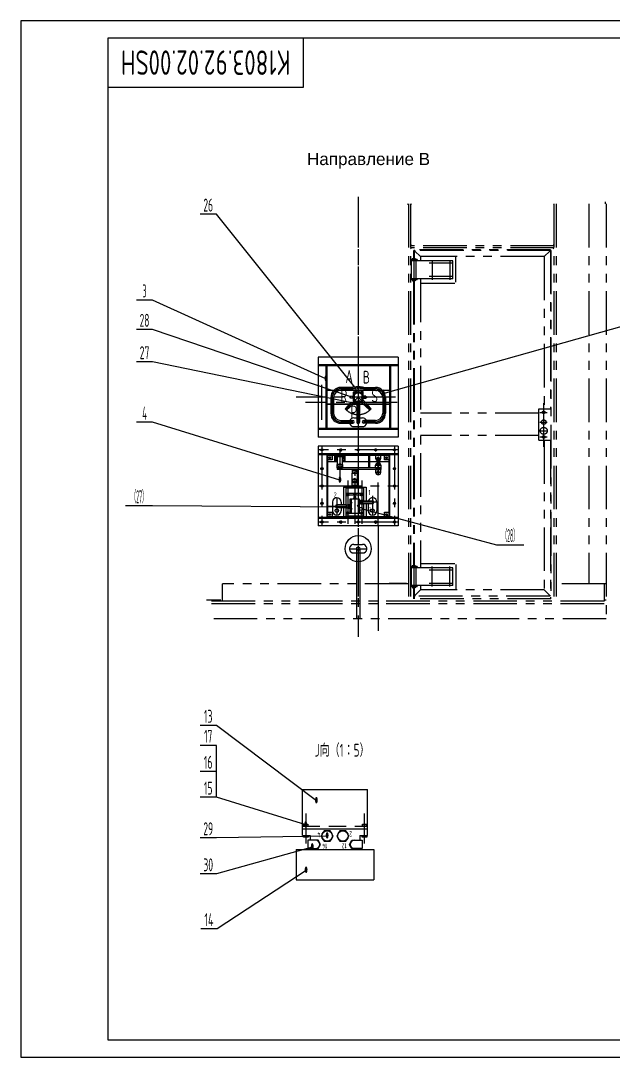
# Model space of a CAD drawing. Header units: millimetres. Extents: x 0 to 8400, y 0 to 5940.
# Drawn here: x 0 to 3396, y 0 to 5940 of the extents above; entities that cross this region are included whole.
import ezdxf
from ezdxf.enums import TextEntityAlignment as Align

# ---------------------------------------------------------------- set-up
doc = ezdxf.new("R2010")
doc.units = ezdxf.units.MM
doc.header["$LTSCALE"] = 200
for name, pattern in [('F', [0.75, 0.5, -0.25]), ('G', [2, 1.25, -0.25, 0.25, -0.25]), ('K', [2.5, 1.25, -0.25, 0.25, -0.25, 0.25, -0.25])]:
    doc.linetypes.add(name, pattern=pattern)
for name, color, linetype in [('01', 7, 'Continuous'), ('02', 1, 'Continuous'), ('04', 2, 'F'), ('05', 4, 'G'), ('07', 6, 'K'), ('11', 3, 'Continuous')]:
    doc.layers.add(name, color=color, linetype=linetype)
doc.styles.get("Standard").update_dxf_attribs({"font": 'isocp', "width": 0.707, "bigfont": 'intecad.shx'})

# ---------------------------------------------------------------- blocks, each defined once
blk = doc.blocks.new('*U924', base_point=(470.2, 383))
at = {"layer": '01'}
for p, q in [((466.2, 427.3), (464.7, 426.8)), ((465.1, 425.4), (472.1, 426.2)), ((465.1, 423.1), (475.1, 424.3)), ((465.1, 423.8), (468.2, 423.5)), ((465.1, 420.8), (475.1, 422)), ((465.1, 421.5), (468.2, 421.2)), ((465.1, 418.5), (475.1, 419.7)), ((465.1, 419.2), (468.2, 418.9)), ((465.1, 416.2), (475.1, 417.4)), ((465.1, 416.9), (468.2, 416.6)), ((465.3, 423.8), (472.2, 424.6)), ((475.3, 422.7), (465.3, 421.5)), ((475.3, 420.4), (465.3, 419.2)), ((475.3, 418.1), (465.3, 416.9)), ((472.2, 424.6), (475.3, 424.3)), ((472.2, 422.3), (475.3, 422)), ((472.2, 420), (475.3, 419.7)), ((472.2, 417.7), (475.3, 417.4)), ((465.1, 413.9), (475.1, 415.1)), ((465.1, 414.6), (468.2, 414.3)), ((465.1, 411.6), (475.1, 412.8)), ((465.1, 412.3), (468.2, 412)), ((465.1, 409.3), (475.1, 410.5)), ((465.1, 410), (468.2, 409.7)), ((465.1, 407), (475.1, 408.2)), ((465.1, 407.7), (468.2, 407.4)), ((465.1, 404.7), (475.1, 405.9)), ((465.1, 405.4), (468.2, 405.1)), ((465.1, 402.4), (475.1, 403.6)), ((465.1, 403.1), (468.2, 402.8)), ((465.1, 400.1), (475.1, 401.3)), ((465.1, 400.8), (468.2, 400.5)), ((465.1, 397.8), (475.1, 399)), ((465.1, 398.5), (468.2, 398.2)), ((465.1, 395.5), (475.1, 396.7)), ((465.1, 396.2), (468.2, 395.9)), ((465.1, 393.2), (475.1, 394.4)), ((465.1, 393.2), (475.1, 394.4)), ((465.1, 393.9), (468.2, 393.6)), ((465.1, 391.6), (468.2, 391.3)), ((475.3, 415.8), (465.3, 414.6)), ((475.3, 413.5), (465.3, 412.3)), ((475.3, 411.2), (465.3, 410)), ((475.3, 408.9), (465.3, 407.7)), ((475.3, 406.6), (465.3, 405.4)), ((475.3, 404.3), (465.3, 403.1)), ((475.3, 402), (465.3, 400.8)), ((475.3, 399.7), (465.3, 398.5)), ((475.3, 397.4), (465.3, 396.2)), ((475.3, 395.1), (465.3, 393.9)), ((475.3, 392.8), (465.3, 391.6)), ((475.3, 392.8), (465.3, 391.6)), ((475.1, 392.1), (468.1, 391.3)), ((475.3, 390.5), (468.3, 389.7)), ((472.2, 415.4), (475.3, 415.1)), ((472.2, 413.1), (475.3, 412.8)), ((472.2, 410.8), (475.3, 410.5)), ((472.2, 408.5), (475.3, 408.2)), ((472.2, 406.2), (475.3, 405.9)), ((472.2, 403.9), (475.3, 403.6)), ((472.2, 401.6), (475.3, 401.3)), ((472.2, 399.3), (475.3, 399)), ((472.2, 397), (475.3, 396.7)), ((472.2, 394.7), (475.3, 394.4)), ((472.2, 392.4), (475.3, 392.1)), ((474.1, 388.6), (475.6, 389.1))]:
    blk.add_line(p, q, dxfattribs=at)
for centre, radius, start, end in [((470.2, 428.8), 5.8, 2.6737, 200), ((465.2, 424.6), 0.8, 96.55695, 276.55695), ((465.2, 422.3), 0.8, 96.55695, 276.55695), ((465.2, 420), 0.8, 96.55695, 276.55695), ((465.2, 417.7), 0.8, 96.55695, 276.55695), ((465.2, 415.4), 0.8, 96.55695, 276.55695), ((470.2, 428.8), 4.2, 2.53956, 200), ((471.8, 428.8), 2.63, 276.55695, 2.53956), ((471.8, 428.8), 4.23, 276.58701, 2.6737), ((475.2, 423.5), 0.8, 276.55695, 96.55695), ((475.2, 421.2), 0.8, 276.55695, 96.55695), ((475.2, 418.9), 0.8, 276.55695, 96.55695), ((475.2, 416.6), 0.8, 276.55695, 96.55695), ((465.2, 413.1), 0.8, 96.55695, 276.55695), ((465.2, 410.8), 0.8, 96.55695, 276.55695), ((465.2, 408.5), 0.8, 96.55695, 276.55695), ((465.2, 406.2), 0.8, 96.55695, 276.55695), ((465.2, 403.9), 0.8, 96.55695, 276.55695), ((465.2, 401.6), 0.8, 96.55695, 276.55695), ((465.2, 399.3), 0.8, 96.55695, 276.55695), ((465.2, 397), 0.8, 96.55695, 276.55695), ((465.2, 394.7), 0.8, 96.55695, 276.55695), ((465.2, 392.4), 0.8, 96.55695, 276.55695), ((465.2, 392.4), 0.8, 96.55695, 276.55695), ((468.6, 387.1), 4.22, 96.58701, 182.6737), ((470.2, 387.2), 5.8, 182.6737, 20), ((468.6, 387.1), 2.62, 96.55695, 182.53956), ((470.2, 387.2), 4.2, 182.53956, 20), ((475.2, 414.3), 0.8, 276.55695, 96.55695), ((475.2, 412), 0.8, 276.55695, 96.55695), ((475.2, 409.7), 0.8, 276.55695, 96.55695), ((475.2, 407.4), 0.8, 276.55695, 96.55695), ((475.2, 405.1), 0.8, 276.55695, 96.55695), ((475.2, 402.8), 0.8, 276.55695, 96.55695), ((475.2, 400.5), 0.8, 276.55695, 96.55695), ((475.2, 398.2), 0.8, 276.55695, 96.55695), ((475.2, 395.9), 0.8, 276.55695, 96.55695), ((475.2, 393.6), 0.8, 276.55695, 96.55695), ((475.2, 393.6), 0.8, 276.55695, 96.55695), ((475.2, 391.3), 0.8, 276.55695, 96.55695)]:
    blk.add_arc(centre, radius, start, end, dxfattribs=at)
at = {"layer": '05'}
for p, q in [((465.2, 390.1), (465.2, 425.5)), ((470.2, 380.1), (470.2, 435.8)), ((475.2, 389.7), (475.2, 425.1))]:
    blk.add_line(p, q, dxfattribs=at)
blk = doc.blocks.new('*U921')
at = {"layer": '01'}
for p, q in [((0, 7.1), (-6.5, 3.4)), ((-6.5, 3.4), (-6.5, 0)), ((-6.5, -3.4), (-6.5, 0)), ((6.5, 3.4), (0, 7.1)), ((6.5, 0), (6.5, 3.4)), ((6.5, 0), (6.5, -3.4)), ((0, -7.1), (-6.5, -3.4)), ((6.5, -3.4), (0, -7.1))]:
    blk.add_line(p, q, dxfattribs=at)
at = {"layer": '05'}
for p, q in [((-8.2, 0), (9, 0)), ((0, 8.7), (0, -8.3))]:
    blk.add_line(p, q, dxfattribs=at)
blk = doc.blocks.new('*U922')
blk.add_circle((0, 0), 2.29)
at = {"layer": '01'}
for p, q in [((0, 2.3), (-2, 1.1)), ((-2, 1.1), (-2, -1.1)), ((2, 1.1), (0, 2.3)), ((2, -1.1), (2, 1.1)), ((-2, -1.1), (0, -2.3)), ((0, -2.3), (2, -1.1))]:
    blk.add_line(p, q, dxfattribs=at)
blk.add_circle((0, 0), 4.25, dxfattribs=at)
at = {"layer": '05'}
for p, q in [((-6.7, 0), (5.9, 0)), ((0, 6.3), (0, -6.7))]:
    blk.add_line(p, q, dxfattribs=at)
blk = doc.blocks.new('*U920', base_point=(722.4, 1067.1))
at = {"layer": '01'}
for radius in [4.5, 2]:
    blk.add_circle((722.4, 1067.1), radius, dxfattribs=at)
at = {"layer": '02'}
blk.add_arc((722.4, 1067.1), 2.5, 260, 170, dxfattribs=at)
at = {"layer": '05'}
for p, q in [((722.4, 1072.6), (722.4, 1061.6)), ((727.9, 1067.1), (716.9, 1067.1))]:
    blk.add_line(p, q, dxfattribs=at)
blk = doc.blocks.new('*U923')
blk.add_circle((0, 0), 3.43)
at = {"layer": '01'}
for p, q in [((0, 3.4), (-3, 1.7)), ((-3, 1.7), (-3, -1.7)), ((3, 1.7), (0, 3.4)), ((3, -1.7), (3, 1.7)), ((-3, -1.7), (0, -3.4)), ((0, -3.4), (3, -1.7))]:
    blk.add_line(p, q, dxfattribs=at)
blk.add_circle((0, 0), 6.5, dxfattribs=at)
at = {"layer": '05'}
for p, q in [((-9, 0), (8.1, 0)), ((0, 8.5), (0, -8.9))]:
    blk.add_line(p, q, dxfattribs=at)
blk = doc.blocks.new('*U926')
blk.add_circle((0, 0), 2.86)
at = {"layer": '01'}
for p, q in [((0, 2.9), (-2.5, 1.4)), ((-2.5, 1.4), (-2.5, -1.4)), ((2.5, 1.4), (0, 2.9)), ((2.5, -1.4), (2.5, 1.4)), ((-2.5, -1.4), (0, -2.9)), ((0, -2.9), (2.5, -1.4))]:
    blk.add_line(p, q, dxfattribs=at)
blk.add_circle((0, 0), 5, dxfattribs=at)
at = {"layer": '05'}
for p, q in [((-7.5, 0), (6.6, 0)), ((0, 7), (0, -7.4))]:
    blk.add_line(p, q, dxfattribs=at)
blk = doc.blocks.new('*U925')
blk.add_circle((0, 0), 2.86)
at = {"layer": '01'}
for p, q in [((0, 2.9), (-2.5, 1.4)), ((-2.5, 1.4), (-2.5, -1.4)), ((2.5, 1.4), (0, 2.9)), ((2.5, -1.4), (2.5, 1.4)), ((-2.5, -1.4), (0, -2.9)), ((0, -2.9), (2.5, -1.4))]:
    blk.add_line(p, q, dxfattribs=at)
blk.add_circle((0, 0), 5, dxfattribs=at)
at = {"layer": '05'}
for p, q in [((-7.5, 0), (6.6, 0)), ((0, 7), (0, -7.4))]:
    blk.add_line(p, q, dxfattribs=at)
blk = doc.blocks.new('*U946', base_point=(251.96, 168.31))
at = {"layer": '01'}
for p, q in [((251.96, 168.31), (251.96, 182.31)), ((195.96, 168.31), (251.96, 168.31))]:
    blk.add_line(p, q, dxfattribs=at)
blk = doc.blocks.new('*U947')
at = {"layer": '04'}
blk.add_blockref('*U946', (0, 0), dxfattribs=at)
blk = doc.blocks.new('*U948')
at = {"layer": '01'}
for points in [[(415, 292), (25, 292)], [(25, 292), (25, 5)], [(25, 5), (415, 5)]]:
    blk.add_lwpolyline(points, dxfattribs=at)
at = {"layer": '02'}
for points in [[(420, 297), (0, 297)], [(0, 297), (0, 0)], [(0, 0), (420, 0)]]:
    blk.add_lwpolyline(points, dxfattribs=at)

msp = doc.modelspace()

# ---------------------------------------------------------------- hatches: boundary and pattern name
at = {"layer": '07', "linetype": 'K'}
h = msp.add_hatch(color=6, dxfattribs=at)
h.paths.add_polyline_path([(2233.96, 4890.11), (2239.96, 4890.11), (2233.96, 4884.11)])
h.paths.add_polyline_path([(2215.96, 4890.11), (2221.96, 4890.11), (2221.96, 4884.11)])
h = msp.add_hatch(color=6, dxfattribs=at)
h.paths.add_polyline_path([(3067.96, 4890.11), (3073.96, 4890.11), (3067.96, 4884.11)])
h.paths.add_polyline_path([(3049.96, 4890.11), (3055.96, 4890.11), (3055.96, 4884.11)])
h = msp.add_hatch(color=6, dxfattribs=at)
h.paths.add_polyline_path([(2233.96, 4656.85), (2233.96, 4650.85), (2239.96, 4650.85)])
h.paths.add_polyline_path([(2233.96, 4638.85), (2233.96, 4632.85), (2239.96, 4638.85)])
h = msp.add_hatch(color=6, dxfattribs=at)
h.paths.add_polyline_path([(3055.96, 4656.85), (3055.96, 4650.85), (3049.96, 4650.85)])
h.paths.add_polyline_path([(3055.96, 4638.85), (3055.96, 4632.85), (3049.96, 4638.85)])

# ---------------------------------------------------------------- linework, layer by layer
msp.add_line((2210.97, 2715.85), (2110.97, 2715.85))
at = {"layer": '01'}
for p, q in [((2163.96, 4012.85), (1703.96, 4012.85)), ((1703.96, 4012.85), (1703.96, 3552.85)), ((2163.96, 4012.85), (2163.96, 3552.85)), ((2163.96, 3967.85), (1703.96, 3967.85)), ((2163.96, 3962.85), (1703.96, 3962.85)), ((1748.96, 3962.85), (1748.96, 3602.85)), ((1753.96, 3962.85), (1753.96, 3602.85)), ((2113.96, 3962.85), (2113.96, 3602.85)), ((2118.96, 3962.85), (2118.96, 3602.85)), ((1753.96, 3822.85), (2113.96, 3822.85)), ((1901.36, 3838.75), (1835.23, 3838.75)), ((1901.36, 3822.75), (1835.23, 3822.75)), ((1901.36, 3839.55), (1901.36, 3821.95)), ((1922.96, 3839.55), (1901.36, 3839.55)), ((1914.16, 3821.95), (1901.36, 3821.95)), ((1912.96, 3810.85), (1912.96, 3812.35)), ((1954.97, 3812.35), (1912.96, 3812.35)), ((1914.16, 3822.2), (1914.16, 3812.35)), ((1914.16, 3812.35), (1931.76, 3812.35)), ((1931.76, 3830.75), (1931.76, 3812.35)), ((1936.16, 3830.75), (1936.16, 3812.35)), ((1944.96, 3839.55), (1966.56, 3839.55)), ((1953.76, 3822.2), (1953.76, 3812.35)), ((1953.76, 3821.95), (1966.56, 3821.95)), ((1954.97, 3810.85), (1954.97, 3812.35)), ((1966.56, 3839.55), (1966.56, 3821.95)), ((1966.56, 3838.75), (2032.7, 3838.75)), ((1966.56, 3822.75), (2032.7, 3822.75)), ((1962.29, 3742.85), (1753.96, 3742.85)), ((1753.96, 3742.85), (2113.96, 3742.85)), ((1777.23, 3780.75), (1777.23, 3690.97)), ((1793.23, 3780.75), (1793.23, 3690.97)), ((1890.46, 3787.35), (1885.96, 3787.35)), ((1885.96, 3787.35), (1885.96, 3778.35)), ((1890.46, 3787.35), (1885.96, 3778.35)), ((1885.96, 3787.35), (1890.46, 3778.35)), ((1890.46, 3778.35), (1885.96, 3778.35)), ((1890.46, 3788.6), (1905.96, 3789.85)), ((1890.46, 3788.6), (1890.46, 3777.1)), ((1905.96, 3775.85), (1890.46, 3777.1)), ((1905.96, 3789.85), (1905.96, 3775.85)), ((1923.42, 3754.85), (1933.96, 3754.85)), ((1923.42, 3749.73), (1923.42, 3754.85)), ((1933.96, 3749.73), (1923.42, 3749.73)), ((1926.54, 3746.11), (1926.54, 3749.73)), ((1927.56, 3749.73), (1927.56, 3754.85)), ((1944.51, 3754.85), (1933.96, 3754.85)), ((1933.96, 3749.73), (1944.51, 3749.73)), ((2000.35, 3707.82), (1936.99, 3766.13)), ((1940.36, 3749.73), (1940.36, 3754.85)), ((1941.3, 3746.11), (1941.3, 3749.73)), ((1944.51, 3749.73), (1944.51, 3754.85)), ((2009, 3716.46), (1950.72, 3779.86)), ((1977.46, 3788.6), (1961.96, 3789.85)), ((1961.96, 3789.85), (1961.96, 3775.85)), ((1961.96, 3775.85), (1977.46, 3777.1)), ((1977.46, 3788.6), (1977.46, 3777.1)), ((1981.96, 3787.35), (1977.46, 3778.35)), ((1977.46, 3787.35), (1981.96, 3778.35)), ((1977.46, 3787.35), (1981.96, 3787.35)), ((1977.46, 3778.35), (1981.96, 3778.35)), ((1981.96, 3787.35), (1981.96, 3778.35)), ((2113.96, 3742.85), (1984.74, 3742.85)), ((2074.7, 3780.75), (2074.7, 3690.97)), ((2090.7, 3780.75), (2090.7, 3690.97)), ((1925.96, 3736.12), (1925.96, 3639.16)), ((1941.96, 3736.12), (1941.96, 3639.16)), ((2009, 3716.46), (2000.35, 3707.82)), ((1835.23, 3648.97), (1902.44, 3648.97)), ((1835.23, 3632.97), (1902.44, 3632.97)), ((1908.96, 3664.16), (1958.96, 3664.16)), ((2032.7, 3648.97), (1965.49, 3648.97)), ((2032.7, 3632.97), (1965.49, 3632.97)), ((2163.96, 3602.85), (1703.96, 3602.85)), ((2163.96, 3597.85), (1703.96, 3597.85)), ((1908.96, 3614.16), (1958.96, 3614.16)), ((2163.96, 3552.85), (1703.96, 3552.85)), ((1703.96, 3502.85), (1703.96, 3044.67)), ((2163.96, 3502.85), (1703.96, 3502.85)), ((2163.96, 3457.85), (1703.96, 3457.85)), ((2163.96, 3452.85), (1703.96, 3452.85)), ((1753.96, 3452.85), (1753.96, 3092.85)), ((2113.96, 3447.85), (1753.96, 3447.85)), ((1758.96, 3447.85), (1758.96, 3097.85)), ((1993.82, 3447.85), (1993.82, 3377.85)), ((1998.82, 3447.85), (1998.82, 3377.85)), ((2108.96, 3447.85), (2108.96, 3097.85)), ((2113.96, 3452.85), (2113.96, 3092.85)), ((2163.96, 3502.85), (2163.96, 3044.67)), ((1813.96, 3412.85), (1758.96, 3412.85)), ((1798.96, 3442.85), (1858.96, 3442.85)), ((1993.82, 3412.85), (1843.96, 3412.85)), ((2108.96, 3412.85), (1998.82, 3412.85)), ((2063.96, 3377.85), (1813.96, 3377.85)), ((1813.96, 3377.85), (1813.96, 3367.85)), ((2063.96, 3367.85), (1813.96, 3367.85)), ((2063.96, 3377.85), (2063.96, 3367.85)), ((1848.96, 3267.85), (1848.96, 3164.86)), ((1863.96, 3267.85), (1863.96, 3164.86)), ((1963.96, 3267.85), (1963.96, 3189.04)), ((1978.96, 3267.85), (1978.96, 3189.04)), ((1919.96, 3222.85), (1907.96, 3222.85)), ((1909.96, 3213.92), (1909.96, 3203.35)), ((1909.96, 3213.92), (1917.96, 3213.92)), ((1917.96, 3213.92), (1917.96, 3203.35)), ((1786.9, 3181.86), (1786.9, 3131.86)), ((1867.01, 3164.86), (1811.9, 3164.86)), ((1867.01, 3148.86), (1811.9, 3148.86)), ((1836.9, 3181.86), (1836.9, 3164.86)), ((1836.9, 3148.86), (1836.9, 3131.86)), ((1848.96, 3148.86), (1848.96, 3097.85)), ((1863.96, 3148.86), (1863.96, 3097.85)), ((1877, 3164.2), (1880.63, 3164.2)), ((1877, 3149.43), (1880.63, 3149.43)), ((1880.63, 3156.86), (1880.63, 3167.4)), ((1880.63, 3167.4), (1885.75, 3167.4)), ((1880.63, 3163.26), (1885.75, 3163.26)), ((1880.63, 3156.86), (1880.63, 3146.31)), ((1880.63, 3150.46), (1885.75, 3150.46)), ((1885.75, 3167.4), (1885.75, 3156.86)), ((1885.75, 3146.31), (1885.75, 3156.86)), ((1886.42, 3197.35), (1886.42, 3117.35)), ((1941.51, 3197.35), (1886.42, 3197.35)), ((1906.96, 3203.35), (1920.96, 3203.35)), ((1906.96, 3203.35), (1906.96, 3197.35)), ((1920.96, 3203.35), (1920.96, 3197.35)), ((1941.51, 3117.35), (1941.51, 3197.35)), ((1941.51, 3150), (1941.51, 3136)), ((1957.01, 3148.75), (1941.51, 3150)), ((1947.3, 3191.58), (1942.18, 3191.58)), ((1942.18, 3191.58), (1942.18, 3181.04)), ((1947.3, 3187.44), (1942.18, 3187.44)), ((1942.18, 3170.49), (1942.18, 3181.04)), ((1947.3, 3174.64), (1942.18, 3174.64)), ((1947.3, 3170.49), (1942.18, 3170.49)), ((1947.3, 3181.04), (1947.3, 3191.58)), ((1950.93, 3188.38), (1947.3, 3188.38)), ((1947.3, 3181.04), (1947.3, 3170.49)), ((1950.93, 3173.61), (1947.3, 3173.61)), ((1957.01, 3148.75), (1957.01, 3137.25)), ((1960.92, 3189.04), (2016.03, 3189.04)), ((1960.92, 3173.04), (2016.03, 3173.04)), ((1963.96, 3173.04), (1963.96, 3097.85)), ((1978.96, 3173.04), (1978.96, 3097.85)), ((1991.03, 3173.04), (1991.03, 3131.86)), ((2041.03, 3181.86), (2041.03, 3131.86)), ((2163.96, 3092.85), (1703.96, 3092.85)), ((2113.96, 3097.85), (1753.96, 3097.85)), ((1863.96, 3102.85), (1963.96, 3102.85)), ((1880.63, 3146.31), (1885.75, 3146.31)), ((1886.42, 3117.35), (1941.51, 3117.35)), ((1941.51, 3136), (1957.01, 3137.25)), ((1957.01, 3147.5), (1961.51, 3147.5)), ((1957.01, 3147.5), (1961.51, 3138.5)), ((1961.51, 3147.5), (1957.01, 3138.5)), ((1957.01, 3138.5), (1961.51, 3138.5)), ((1961.51, 3147.5), (1961.51, 3138.5)), ((2163.96, 3087.85), (1703.96, 3087.85)), ((2163.96, 3044.67), (1703.96, 3044.67)), ((1908.96, 2939.35), (1958.96, 2939.35)), ((1923.96, 2914.35), (1923.96, 2512.85)), ((1943.96, 2914.35), (1943.96, 2512.85)), ((1898.96, 2891.44), (1968.96, 2891.44)), ((1615.07, 1270.92), (1615.07, 1534.92)), ((1615.07, 1534.92), (1987.07, 1534.92)), ((1987.07, 1270.92), (1987.07, 1534.92)), ((1615.07, 1309.92), (1987.07, 1309.92)), ((1615.07, 1270.92), (1658.57, 1270.92)), ((1658.57, 1270.92), (1658.57, 1243.92)), ((1943.57, 1270.92), (1943.57, 1243.92)), ((1943.57, 1270.92), (1987.07, 1270.92)), ((1579.07, 1189.92), (2023.07, 1189.92)), ((1579.07, 1189.92), (1579.07, 1015.92)), ((1690.07, 1243.92), (1644.66, 1243.92)), ((1644.66, 1243.92), (1644.66, 1195.92)), ((1644.66, 1195.92), (1690.07, 1195.92)), ((1658.57, 1195.92), (1658.57, 1189.92)), ((1658.57, 1189.92), (1943.57, 1189.92)), ((1912.07, 1243.92), (1957.47, 1243.92)), ((1957.47, 1195.92), (1912.07, 1195.92)), ((1943.57, 1195.92), (1943.57, 1189.92)), ((1957.47, 1243.92), (1957.47, 1195.92)), ((2023.07, 1189.92), (2023.07, 1015.92)), ((1579.07, 1015.92), (2023.07, 1015.92))]:
    msp.add_line(p, q, dxfattribs=at)
at = {"layer": '01', "color": 7, "linetype": 'Continuous'}
for p, q in [((1798.96, 3447.85), (1798.96, 3412.85)), ((1858.96, 3412.85), (1858.96, 3447.85)), ((2033.96, 3447.85), (2033.96, 3432.85)), ((2063.96, 3432.85), (2063.96, 3447.85)), ((1813.96, 3442.85), (1813.96, 3397.85)), ((1813.96, 3377.85), (1813.96, 3397.85)), ((1843.96, 3397.85), (1843.96, 3442.85)), ((1843.96, 3397.85), (1843.96, 3377.85)), ((2033.96, 3377.85), (2033.96, 3392.85)), ((2063.96, 3392.85), (2063.96, 3377.85)), ((1813.96, 3377.85), (1843.96, 3377.85)), ((1898.96, 3367.85), (1898.96, 3347.85)), ((1898.96, 3367.85), (1928.96, 3367.85)), ((1898.96, 3277.85), (1898.96, 3347.85)), ((1928.96, 3347.85), (1928.96, 3367.85)), ((1928.96, 3347.85), (1928.96, 3277.85)), ((2033.96, 3377.85), (2063.96, 3377.85)), ((2033.96, 3367.85), (2033.96, 3352.85)), ((2033.96, 3367.85), (2063.96, 3367.85)), ((2063.96, 3352.85), (2063.96, 3367.85)), ((1848.96, 3267.85), (1903.96, 3267.85)), ((1898.96, 3292.85), (1928.96, 3292.85)), ((1898.96, 3277.85), (1928.96, 3277.85)), ((1903.96, 3277.85), (1903.96, 3267.85)), ((1903.96, 3267.85), (1978.96, 3267.85)), ((1923.96, 3277.85), (1923.96, 3267.85)), ((1863.96, 3262.85), (1903.96, 3262.85)), ((1863.96, 3232.85), (1963.96, 3232.85)), ((1903.96, 3262.85), (1963.96, 3262.85)), ((1907.96, 3232.85), (1907.96, 3222.85)), ((1919.96, 3232.85), (1919.96, 3222.85))]:
    msp.add_line(p, q, dxfattribs=at)
at = {"layer": '01'}
for points in [[(1961.96, 3767.63), (1961.96, 3810.85), (1905.96, 3810.85)], [(1905.96, 3810.85), (1905.96, 3754.85), (1949.25, 3754.85)], [(1676.21, 1195.92), (1703.92, 1195.92), (1717.78, 1219.92), (1703.92, 1243.92), (1676.21, 1243.92)], [(1925.92, 1195.92), (1898.21, 1195.92), (1884.35, 1219.92), (1898.21, 1243.92), (1925.92, 1243.92)]]:
    msp.add_lwpolyline(points, dxfattribs=at)
for points in [[(1943.74, 3746.11), (1923.89, 3746.11), (1923.89, 3736.12), (1943.74, 3736.12)], [(1877, 3166.64), (1877, 3146.78), (1867.01, 3146.78), (1867.01, 3166.64)], [(1890.89, 3197.35), (1895.04, 3197.35), (1895.04, 3198.8), (1890.89, 3198.8)], [(1932.89, 3197.35), (1937.04, 3197.35), (1937.04, 3198.8), (1932.89, 3198.8)], [(1950.93, 3190.82), (1950.93, 3170.96), (1960.92, 3170.96), (1960.92, 3190.82)], [(1622.24, 1336.73), (1644.76, 1336.73), (1644.76, 1324.92), (1622.24, 1324.92)], [(1958.24, 1336.73), (1980.76, 1336.73), (1980.76, 1324.92), (1958.24, 1324.92)], [(1619.98, 1270.92), (1648.14, 1270.92), (1648.14, 1260.72), (1619.98, 1260.72)], [(1738.75, 1297.92), (1721.43, 1267.92), (1738.75, 1237.92), (1773.39, 1237.92), (1790.71, 1267.92), (1773.39, 1297.92)], [(1828.75, 1297.92), (1811.43, 1267.92), (1828.75, 1237.92), (1863.39, 1237.92), (1880.71, 1267.92), (1863.39, 1297.92)], [(1955.98, 1270.92), (1984.14, 1270.92), (1984.14, 1260.72), (1955.98, 1260.72)]]:
    msp.add_lwpolyline(points, close=True, dxfattribs=at)
at = {"layer": '01', "color": 7, "linetype": 'Continuous'}
for points in [[(1758.96, 3447.85), (1783.96, 3447.85), (1783.96, 3422.85), (1758.96, 3422.85)], [(2083.96, 3447.85), (2108.96, 3447.85), (2108.96, 3422.85), (2083.96, 3422.85)], [(1758.96, 3122.85), (1783.96, 3122.85), (1783.96, 3097.85), (1758.96, 3097.85)], [(2083.96, 3122.85), (2108.96, 3122.85), (2108.96, 3097.85), (2083.96, 3097.85)]]:
    msp.add_lwpolyline(points, close=True, dxfattribs=at)
at = {"layer": '01'}
for centre, radius in [((1828.96, 3397.85), 5), ((1913.96, 3347.85), 5), ((1913.96, 3347.85), 5), ((2048.96, 3352.85), 5), ((1913.96, 3312.85), 5), ((1953.96, 3222.85), 6.15), ((1892.96, 3178.85), 2.75), ((1934.96, 3160.85), 2.75), ((1811.9, 3132.77), 9.98), ((1873.96, 3118.03), 6.15), ((1892.96, 3142.85), 2.75), ((1953.96, 3117.85), 6.15), ((2016.03, 3132.77), 9.98), ((1933.96, 2914.35), 10), ((1756.07, 1267.92), 30), ((1846.07, 1267.92), 30)]:
    msp.add_circle(centre, radius, dxfattribs=at)
at = {"layer": '01', "color": 7, "linetype": 'Continuous'}
msp.add_circle((1873.96, 3223.03), 6, dxfattribs=at)
at = {"layer": '01'}
for centre, radius, start, end in [((1835.23, 3780.75), 58, 90, 180), ((1835.23, 3780.75), 42, 90, 180), ((1933.96, 3782.85), 25, 336.959036, 293.170175), ((1922.96, 3830.75), 8.8, 0, 90), ((1944.96, 3830.75), 8.8, 90, 180), ((2032.7, 3780.75), 58, 0, 90), ((2032.7, 3780.75), 42, 0, 90), ((1835.23, 3690.97), 58, 180, 270), ((1835.23, 3690.97), 42, 180, 270), ((2032.7, 3690.97), 58, 270, 0), ((2032.7, 3690.97), 42, 270, 0), ((1908.96, 3639.16), 25, 194.323842, 270), ((1908.96, 3639.16), 25, 90, 156.883762), ((1902.44, 3640.97), 8, 270, 90), ((1933.96, 3639.16), 8, 180, 0), ((1965.49, 3640.97), 8, 90, 270), ((1958.96, 3639.16), 25, 23.116238, 90), ((1958.96, 3639.16), 25, 270, 345.676158), ((1913.71, 3206.85), 8, 88.148118, 117.881826), ((1914.22, 3206.85), 8, 62.118174, 91.851882), ((1811.9, 3181.86), 25, 0, 180), ((1811.9, 3156.86), 8, 90, 270), ((2016.03, 3181.86), 25, 0, 163.309977), ((2016.03, 3181.04), 8, 270, 90), ((1811.9, 3131.86), 25, 180, 0), ((2016.03, 3131.86), 25, 180, 0), ((1908.96, 2914.35), 25, 90, 246.421822), ((1958.96, 2914.35), 25, 293.578178, 90), ((1690.07, 1219.92), 24, 270, 90), ((1912.07, 1219.92), 24, 90, 270)]:
    msp.add_arc(centre, radius, start, end, dxfattribs=at)
at = {"layer": '01', "color": 7, "linetype": 'Continuous'}
for centre, radius, start, end in [((1933.96, 3752.85), 90, 74.436425, 105.563575), ((1828.96, 3397.85), 15, 180, 0), ((2048.96, 3432.85), 15, 180, 0), ((2048.96, 3392.85), 15, 0, 180), ((1913.96, 3347.85), 15, 0, 180), ((2048.96, 3352.85), 15, 180, 0), ((1913.96, 3312.85), 15, 180, 0)]:
    msp.add_arc(centre, radius, start, end, dxfattribs=at)
at = {"layer": '02'}
for p, q in [((1121.01, 4831.25), (1028.01, 4831.25)), ((1922.96, 3830.75), (1121.01, 4831.25)), ((755.97, 4339.39), (662.97, 4339.39)), ((1748.96, 3887.03), (755.97, 4339.39)), ((755.97, 4171.12), (662.97, 4171.12)), ((1885.96, 3787.35), (755.97, 4171.12)), ((2076.85, 3804.22), (3460.05, 4193.27)), ((755.97, 3985.46), (662.97, 3985.46)), ((1933.96, 3742.85), (755.97, 3985.46)), ((755.97, 3638.69), (662.97, 3638.69)), ((1828.96, 3306.64), (755.97, 3638.69)), ((755.97, 3159.8), (600.97, 3159.8)), ((1883.59, 3152.7), (755.97, 3159.8)), ((1959.26, 3143), (2727.57, 2937.43)), ((2727.57, 2937.43), (2882.57, 2937.43)), ((1121.01, 1901.78), (1028.01, 1901.78)), ((1694.46, 1469.63), (1121.01, 1901.78)), ((1121.01, 1786.97), (1028.01, 1786.97)), ((1121.01, 1638.48), (1121.01, 1786.97)), ((1121.01, 1638.48), (1028.01, 1638.48)), ((1121.01, 1489.99), (1121.01, 1638.48)), ((1121.01, 1489.99), (1028.01, 1489.99)), ((1633.07, 1331.6), (1121.01, 1489.99)), ((1121.01, 1257.34), (1028.01, 1257.34)), ((1756.07, 1267.92), (1121.01, 1257.34)), ((1670.61, 1204.43), (1121.01, 1050.8)), ((1635.55, 1070.76), (1125.1, 735.93)), ((1121.01, 1050.8), (1028.01, 1050.8)), ((1125.1, 735.93), (1032.1, 735.93))]:
    msp.add_line(p, q, dxfattribs=at)
at = {"layer": '02', "color": 1, "linetype": 'Continuous'}
for p, q in [((1927.35, 3746.11), (1927.34, 3749.02)), ((1940.51, 3746.11), (1940.5, 3749.09)), ((1877, 3163.41), (1879.99, 3163.39)), ((1877, 3150.25), (1879.91, 3150.23)), ((1950.93, 3187.59), (1947.94, 3187.57)), ((1950.93, 3174.43), (1948.02, 3174.41))]:
    msp.add_line(p, q, dxfattribs=at)
at = {"layer": '02'}
msp.add_circle((1933.96, 2914.35), 74.92, dxfattribs=at)
at = {"layer": '04', "color": 2, "linetype": 'F'}
msp.add_line((1615.07, 1324.92), (1987.07, 1324.92), dxfattribs=at)
at = {"layer": '05', "color": 4, "linetype": 'G'}
for p, q in [((1933.96, 4931.33), (1933.96, 2410.21)), ((1933.96, 4012.85), (1933.96, 3552.85)), ((1723.96, 3852.85), (1723.96, 3652.85)), ((1901.36, 3830.75), (1835.23, 3830.75)), ((1922.96, 3830.75), (1901.36, 3830.75)), ((1922.96, 3822.2), (1922.96, 3830.75)), ((1922.96, 3822.2), (1922.96, 3812.35)), ((1933.96, 3815.57), (1933.96, 3750.37)), ((1966.56, 3830.75), (1944.96, 3830.75)), ((1966.56, 3830.75), (2032.7, 3830.75)), ((2147.04, 3782.85), (1577.97, 3782.85)), ((2157.97, 3752.85), (1632.97, 3752.85)), ((1785.23, 3780.75), (1785.23, 3690.97)), ((1933.96, 3782.85), (1863.25, 3712.14)), ((1965.96, 3782.85), (1899.36, 3782.85)), ((1933.96, 3782.85), (2004.68, 3712.14)), ((1953.11, 3782.85), (1981.96, 3782.85)), ((2082.7, 3780.75), (2082.7, 3690.97)), ((1835.23, 3640.97), (1902.44, 3640.97)), ((2032.7, 3640.97), (1965.49, 3640.97)), ((2163.96, 3480.85), (1703.96, 3480.85)), ((1725.96, 3502.85), (1725.96, 3044.67)), ((1828.96, 3473.02), (1828.96, 3306.64)), ((1933.96, 3502.85), (1933.96, 3044.67)), ((2141.96, 3502.85), (2141.96, 3044.67)), ((1813.96, 3397.85), (1843.96, 3397.85)), ((2033.96, 3432.85), (2063.96, 3432.85)), ((2033.96, 3392.85), (2063.96, 3392.85)), ((2048.96, 3377.85), (2048.96, 3407.85)), ((2048.96, 3044.67), (2048.96, 3406.64)), ((1898.96, 3347.85), (1928.96, 3347.85)), ((1898.96, 3347.85), (1928.96, 3347.85)), ((1913.96, 3367.85), (1913.96, 3332.85)), ((2033.96, 3352.85), (2063.96, 3352.85)), ((2048.96, 3367.85), (2048.96, 3337.85)), ((1873.96, 3306.13), (1873.96, 3044.67)), ((1898.96, 3312.85), (1928.96, 3312.85)), ((1913.96, 3306.13), (1913.96, 3044.67)), ((1953.96, 3306.13), (1953.96, 3044.67)), ((1863.96, 3222.85), (1963.96, 3222.85)), ((2016.03, 3218.11), (2016.03, 3106.86)), ((1867.01, 3156.86), (1756.79, 3156.86)), ((1811.9, 3206.86), (1811.9, 3106.86)), ((1892.96, 3197.35), (1892.96, 3117.35)), ((1934.96, 3197.35), (1934.96, 3117.35)), ((2041.03, 3181.04), (1960.92, 3181.04)), ((1863.96, 3117.85), (1963.96, 3117.85)), ((2163.96, 3066.67), (1703.96, 3066.67)), ((1883.96, 2914.35), (1983.96, 2914.35)), ((2252.96, 2818.83), (2252.96, 2687.52)), ((1633.07, 1396.78), (1633.07, 1225.78)), ((1969.07, 1396.78), (1969.07, 1225.78))]:
    msp.add_line(p, q, dxfattribs=at)
at = {"layer": '05'}
for p, q in [((1933.96, 3749.06), (1933.96, 3755.52)), ((1956.46, 3767.8), (1956.46, 3753.74)), ((1703.96, 3273.76), (2163.96, 3273.76)), ((1879.95, 3156.86), (1886.42, 3156.86)), ((1947.98, 3181.04), (1941.51, 3181.04))]:
    msp.add_line(p, q, dxfattribs=at)
at = {"layer": '05', "color": 4, "linetype": 'G'}
msp.add_lwpolyline([(1911.46, 3805.35), (1911.46, 3760.35), (1956.46, 3760.35), (1956.46, 3805.35)], close=True, dxfattribs=at)
for centre, start, end in [((1835.23, 3780.75), 90, 180), ((2032.7, 3780.75), 0, 90), ((1835.23, 3690.97), 180, 270), ((2032.7, 3690.97), 270, 0)]:
    msp.add_arc(centre, 50, start, end, dxfattribs=at)
at = {"layer": '07', "color": 6, "linetype": 'K'}
for p, q in [((1933.96, 4890.11), (1933.96, 2612.85)), ((2215.96, 4890.11), (2221.96, 4884.11)), ((2221.96, 4890.11), (2221.96, 2612.85)), ((2233.96, 4890.11), (2233.96, 2612.85)), ((2233.96, 4884.11), (2239.96, 4890.11)), ((3055.96, 4890.11), (3055.96, 2612.85)), ((3067.96, 4890.11), (3067.96, 2612.85)), ((3255.96, 4890.11), (3255.96, 2712.85)), ((3349.96, 4902.11), (3349.96, 4890.11)), ((3355.96, 4890.11), (3355.96, 2512.85)), ((2233.96, 4656.85), (2239.96, 4650.85)), ((3055.96, 4650.85), (2233.96, 4650.85)), ((3055.96, 4638.85), (2233.96, 4638.85)), ((2239.96, 4638.85), (2233.96, 4632.85)), ((3055.96, 4656.85), (3049.96, 4650.85)), ((3049.96, 4638.85), (3055.96, 4632.85)), ((2252.96, 4574.84), (2244.71, 4574.84)), ((3038.81, 4623.35), (2251.81, 4623.35)), ((2251.81, 4623.35), (2251.81, 4574.84)), ((2252.96, 4577.83), (2252.96, 4446.52)), ((2252.96, 4574.84), (2261.21, 4574.84)), ((3035.31, 4626.85), (2255.31, 4626.85)), ((2255.31, 4626.85), (2255.31, 4574.84)), ((2255.31, 4620.35), (2258.31, 4620.35)), ((2258.31, 4623.35), (2258.31, 4620.35)), ((2290.31, 4588.35), (2258.31, 4620.35)), ((3000.51, 4588.35), (2290.11, 4588.35)), ((2290.31, 4588.35), (2290.31, 4563.81)), ((2493.31, 4442.34), (2493.31, 4588.35)), ((3032.31, 4620.35), (3000.31, 4588.35)), ((3000.31, 4588.35), (3000.31, 3716.85)), ((3032.31, 4623.35), (3032.31, 4620.35)), ((3035.31, 4620.35), (3032.31, 4620.35)), ((3035.31, 4626.85), (3035.31, 3716.85)), ((3038.81, 4623.35), (3038.81, 2626.85)), ((2271.96, 4570.84), (2233.96, 4570.84)), ((2271.96, 4564.84), (2233.96, 4564.84)), ((2238.96, 4461.84), (2238.96, 4563.84)), ((2475.81, 4563.81), (2238.96, 4563.81)), ((2244.75, 4571.34), (2252.96, 4571.34)), ((2244.96, 4563.84), (2244.96, 4564.84)), ((2261.18, 4571.34), (2252.96, 4571.34)), ((2260.96, 4563.84), (2260.96, 4564.84)), ((2266.96, 4461.84), (2266.96, 4563.84)), ((2267.96, 4564.84), (2267.96, 4563.84)), ((2271.96, 4570.84), (2271.96, 4564.84)), ((2475.09, 4550.84), (2340.74, 4550.84)), ((2357.81, 4568.08), (2357.81, 4454.81)), ((2357.81, 4568.08), (2357.81, 4454.81)), ((2459.81, 4568.08), (2459.81, 4454.81)), ((2459.81, 4568.08), (2459.81, 4454.81)), ((2475.81, 4461.81), (2475.81, 4563.81)), ((2271.96, 4460.84), (2233.96, 4460.84)), ((2475.81, 4461.81), (2238.96, 4461.81)), ((2267.96, 4461.84), (2267.96, 4460.84)), ((2271.96, 4454.84), (2271.96, 4460.84)), ((2290.31, 4461.81), (2290.31, 2804.84)), ((2475.09, 4474.81), (2340.74, 4474.81)), ((2244.96, 4454.84), (2233.96, 4454.84)), ((2252.96, 4454.84), (2243.29, 4454.84)), ((2243.29, 4454.84), (2243.29, 4453.84)), ((2243.29, 4453.84), (2252.96, 4453.84)), ((2244.96, 4453.84), (2244.96, 4450.34)), ((2244.96, 4450.34), (2245.83, 4448.84)), ((2260.96, 4450.34), (2244.96, 4450.34)), ((2245.61, 4454.84), (2245.61, 4453.84)), ((2245.83, 4448.84), (2252.96, 4448.84)), ((2251.81, 4448.84), (2251.81, 2815.84)), ((2252.96, 4454.84), (2262.63, 4454.84)), ((2262.63, 4453.84), (2252.96, 4453.84)), ((2260.1, 4448.84), (2252.96, 4448.84)), ((2255.31, 4448.84), (2255.31, 2815.84)), ((2260.96, 4450.34), (2260.1, 4448.84)), ((2260.31, 4454.84), (2260.31, 4453.84)), ((2271.96, 4454.84), (2260.96, 4454.84)), ((2260.96, 4453.84), (2260.96, 4450.34)), ((2262.63, 4454.84), (2262.63, 4453.84)), ((2290.31, 4436.34), (2487.31, 4436.34)), ((1858.93, 3716.46), (1893, 3753.48)), ((2997.33, 3498.57), (2997.33, 3749.3)), ((1867.58, 3707.82), (1858.93, 3716.46)), ((1867.58, 3707.82), (1902.83, 3740.22)), ((2968.81, 3690.35), (2290.31, 3690.35)), ((2968.81, 3536.85), (2968.81, 3716.85)), ((2968.81, 3716.85), (3038.81, 3716.85)), ((2974.17, 3695.85), (3016.31, 3695.85)), ((2974.17, 3639.85), (3016.31, 3639.85)), ((2974.17, 3589.85), (3016.31, 3589.85)), ((2968.81, 3563.35), (2290.31, 3563.35)), ((2968.81, 3536.85), (3038.81, 3536.85)), ((2974.17, 3554.85), (3016.31, 3554.85)), ((3000.31, 3536.85), (3000.31, 2678.35)), ((3035.31, 3536.85), (3035.31, 2626.85)), ((2271.96, 2811.84), (2233.96, 2811.84)), ((2271.96, 2805.84), (2233.96, 2805.84)), ((2475.81, 2804.84), (2238.96, 2804.84)), ((2238.96, 2702.84), (2238.96, 2804.84)), ((2252.96, 2815.84), (2244.71, 2815.84)), ((2244.75, 2812.34), (2252.96, 2812.34)), ((2244.96, 2804.84), (2244.96, 2805.84)), ((2252.96, 2815.84), (2261.21, 2815.84)), ((2261.18, 2812.34), (2252.96, 2812.34)), ((2260.96, 2804.84), (2260.96, 2805.84)), ((2266.96, 2702.84), (2266.96, 2804.84)), ((2267.96, 2805.84), (2267.96, 2804.84)), ((2271.96, 2811.84), (2271.96, 2805.84)), ((2290.31, 2830.35), (2487.31, 2830.35)), ((2475.09, 2791.84), (2340.74, 2791.84)), ((2357.81, 2698.58), (2357.81, 2811.85)), ((2459.81, 2698.58), (2459.81, 2811.85)), ((2475.81, 2702.84), (2475.81, 2804.84)), ((2493.31, 2824.35), (2493.31, 2678.35)), ((2221.96, 2712.85), (1155.69, 2712.85)), ((1155.69, 2612.85), (1155.69, 2712.85)), ((2271.96, 2701.84), (2233.96, 2701.84)), ((2244.96, 2695.84), (2233.96, 2695.84)), ((2475.81, 2702.84), (2238.96, 2702.84)), ((2243.29, 2695.84), (2243.29, 2694.84)), ((2252.96, 2695.84), (2243.29, 2695.84)), ((2243.29, 2694.84), (2252.96, 2694.84)), ((2244.96, 2694.84), (2244.96, 2691.34)), ((2260.96, 2691.34), (2244.96, 2691.34)), ((2244.96, 2691.34), (2245.83, 2689.84)), ((2245.61, 2695.84), (2245.61, 2694.84)), ((2245.83, 2689.84), (2252.96, 2689.84)), ((2251.81, 2689.84), (2251.81, 2626.85)), ((2252.96, 2695.84), (2262.63, 2695.84)), ((2262.63, 2694.84), (2252.96, 2694.84)), ((2260.1, 2689.84), (2252.96, 2689.84)), ((2255.31, 2689.84), (2255.31, 2626.85)), ((2258.31, 2646.35), (2290.31, 2678.35)), ((2260.96, 2691.34), (2260.1, 2689.84)), ((2260.31, 2695.84), (2260.31, 2694.84)), ((2271.96, 2695.84), (2260.96, 2695.84)), ((2260.96, 2694.84), (2260.96, 2691.34)), ((2262.63, 2695.84), (2262.63, 2694.84)), ((2267.96, 2702.84), (2267.96, 2701.84)), ((2271.96, 2695.84), (2271.96, 2701.84)), ((2290.31, 2702.84), (2290.31, 2678.35)), ((3000.31, 2678.35), (2290.31, 2678.35)), ((2475.09, 2715.84), (2340.74, 2715.84)), ((3032.31, 2646.35), (3000.31, 2678.35)), ((3351.53, 2712.85), (3067.96, 2712.85)), ((3343.96, 2712.85), (3343.96, 2612.85)), ((1147.58, 2618.85), (1064.4, 2618.85)), ((3038.81, 2626.85), (2251.81, 2626.85)), ((2258.31, 2646.35), (2255.31, 2646.35)), ((2258.31, 2646.35), (2258.31, 2643.35)), ((3032.31, 2643.35), (2258.31, 2643.35)), ((3032.31, 2646.35), (3035.31, 2646.35)), ((3032.31, 2646.35), (3032.31, 2643.35)), ((3355.96, 2619.85), (3343.96, 2619.85)), ((3343.96, 2612.85), (1064.4, 2612.85)), ((3343.96, 2598.85), (1064.4, 2598.85)), ((3355.96, 2512.85), (1064.4, 2512.85))]:
    msp.add_line(p, q, dxfattribs=at)
for centre, radius in [((2997.33, 3695.85), 7.5), ((2997.33, 3639.85), 13), ((2997.33, 3589.85), 20), ((2997.33, 3554.85), 7.5)]:
    msp.add_circle(centre, radius, dxfattribs=at)
for centre, radius, start, end in [((2244.71, 4573.09), 1.75, 90.000035, 271.222394), ((2261.18, 4573.09), 1.75, 270, 88.77771), ((2244.46, 4570.84), 0.5, 0, 90), ((2261.46, 4570.84), 0.5, 90, 180), ((1933.96, 3782.85), 100, 221.490878, 318.509194), ((2244.71, 2814.09), 1.75, 90.000035, 271.222394), ((2244.46, 2811.84), 0.5, 0, 90), ((2261.46, 2811.84), 0.5, 90, 180), ((2261.18, 2814.09), 1.75, 270, 88.77771)]:
    msp.add_arc(centre, radius, start, end, dxfattribs=at)
msp.add_spline([(1902.83, 3740.22), (1900.37, 3749.25), (1896.18, 3750.54), (1893, 3753.48)], degree=3, dxfattribs=at)
at = {"layer": '11'}
msp.add_line((2048.96, 3044.67), (2048.96, 2443.41), dxfattribs=at)

# ---------------------------------------------------------------- block references
at = {"layer": '01', "xscale": 20, "yscale": 20, "zscale": 20}
msp.add_blockref('*U948', (0, 0), dxfattribs=at)
at = {"layer": '01', "xscale": 20, "yscale": 20}
msp.add_blockref('*U947', (1620, 5560), dxfattribs=at)
at = {"layer": '01', "rotation": 270}
for p in [(1911.46, 3805.35), (1956.46, 3805.35), (1911.46, 3760.35)]:
    msp.add_blockref('*U926', p, dxfattribs=at)
at = {"layer": '01'}
for name, p in [('*U923', (1725.96, 3480.85)), ('*U923', (1833.96, 3480.85)), ('*U923', (1933.96, 3480.85)), ('*U923', (2033.96, 3480.85)), ('*U923', (2141.96, 3480.85)), ('*U925', (1804.96, 3434.85)), ('*U925', (1804.96, 3420.85)), ('*U925', (1852.96, 3434.85)), ('*U925', (1852.96, 3420.85)), ('*U924', (2048.96, 3387.85)), ('*U923', (1725.96, 3373.76)), ('*U923', (2141.96, 3373.76)), ('*U923', (1725.96, 3273.76)), ('*U923', (2141.96, 3273.76)), ('*U923', (1725.96, 3173.76)), ('*U923', (2141.96, 3173.76)), ('*U923', (1725.96, 3066.67)), ('*U923', (1833.96, 3066.67)), ('*U923', (1933.96, 3066.67)), ('*U923', (2033.96, 3066.67)), ('*U923', (2141.96, 3066.67))]:
    msp.add_blockref(name, p, dxfattribs=at)
at = {"layer": '02'}
for p in [(1771.46, 3435.35), (2096.46, 3435.35), (1771.46, 3110.35), (2096.46, 3110.35)]:
    msp.add_blockref('*U920', p, dxfattribs=at)
at = {"layer": '05'}
for name, p in [('*U921', (1873.96, 3222.85)), ('*U921', (1953.96, 3222.85)), ('*U922', (1892.96, 3178.85)), ('*U922', (1892.96, 3142.85)), ('*U922', (1934.96, 3160.85)), ('*U921', (1873.96, 3117.85)), ('*U921', (1953.96, 3117.85))]:
    msp.add_blockref(name, p, dxfattribs=at)

# ---------------------------------------------------------------- texts
at = {"layer": '01', "width": 0.707}
for s, p in [('4', (1717.87, 1290.61)), ('2', (1899.19, 1293.88)), ('14', (1756.74, 1224.42)), ('12', (1867.45, 1226.15))]:
    msp.add_text(s, height=30, rotation=180, dxfattribs=at).set_placement(p)
at = {"layer": '01', "insert": (1640.58, 5182.8), "char_height": 70, "attachment_point": 1}
msp.add_mtext('{\\fArial|b0|i0|c204|p34;\\W1;\\C3;Направление В}', dxfattribs=at)
at = {"layer": '02', "width": 0.605172}
for p, p2 in [((1739.96, 3872.03), (1757.96, 3872.03)), ((2067.85, 3789.22), (2085.85, 3789.22)), ((1819.96, 3291.64), (1837.96, 3291.64)), ((1685.46, 1454.63), (1703.46, 1454.63)), ((1624.07, 1316.6), (1642.07, 1316.6)), ((1747.07, 1252.92), (1765.07, 1252.92)), ((1661.61, 1189.43), (1679.61, 1189.43)), ((1626.55, 1055.76), (1644.55, 1055.76))]:
    msp.add_text('●', height=30, dxfattribs=at).set_placement(p, p2, align=Align.FIT)
at = {"layer": '11', "width": 0.696351}
msp.add_text('K1803.92.02.00SH', height=140, rotation=180, dxfattribs=at).set_placement((1545.42, 5770), (574.58, 5770), align=Align.FIT)
at = {"layer": '11'}
for s, height, width, p, p2 in [('26', 74.246, 0.578293, (1046.61, 4846.25), (1102.41, 4846.25)), ('3', 74.25, 0.527686, (697.89, 4354.39), (721.06, 4354.39)), ('28', 74.246, 0.601243, (681.57, 4186.12), (737.37, 4186.12)), ('27', 74.246, 0.601243, (681.57, 4000.46), (737.37, 4000.46)), ('4', 74.25, 0.543846, (696.35, 3653.69), (722.6, 3653.69)), ('（27）', 74.246, 0.403746, (630.97, 3174.8), (725.97, 3174.8)), ('（28）', 74.246, 0.403746, (2757.57, 2952.43), (2852.57, 2952.43)), ('13', 74.246, 0.609833, (1049.8, 1916.78), (1099.21, 1916.78)), ('17', 74.246, 0.606, (1050.88, 1801.97), (1098.13, 1801.97)), ('16', 74.246, 0.610556, (1049.58, 1653.48), (1099.43, 1653.48)), ('15', 74.246, 0.609833, (1049.8, 1504.99), (1099.21, 1504.99)), ('29', 74.246, 0.568672, (1046.61, 1272.34), (1102.41, 1272.34)), ('30', 74.246, 0.600864, (1046.61, 1065.8), (1102.41, 1065.8)), ('14', 74.246, 0.614783, (1052.36, 750.93), (1104.85, 750.93))]:
    msp.add_text(s, height=height, dxfattribs=dict(at, width=width)).set_placement(p, p2, align=Align.FIT)
at = {"layer": '11', "width": 0.707}
for s, p in [('A', (1861.34, 3864.93)), ('B', (1961.1, 3860.42)), ('R', (1832.67, 3752.85)), ('S', (2009.73, 3752.85)), ('P', (1889.68, 3661.4))]:
    msp.add_text(s, height=73.5, dxfattribs=at).set_placement(p)
at = {"layer": '11', "color": 3, "linetype": 'Continuous', "width": 0.707}
for s, p in [('2', (1794.37, 3207.92)), ('1', (1992.68, 3221.83)), ('3', (1991.99, 3122.07))]:
    msp.add_text(s, height=30, dxfattribs=at).set_placement(p)
at = {"layer": '11', "width": 0.707}
msp.add_text('J向（1：5）', height=73.5, dxfattribs=at).set_placement((1684.71, 1700.68), align=Align.BOTTOM_LEFT)

doc.saveas('drawing.dxf')
